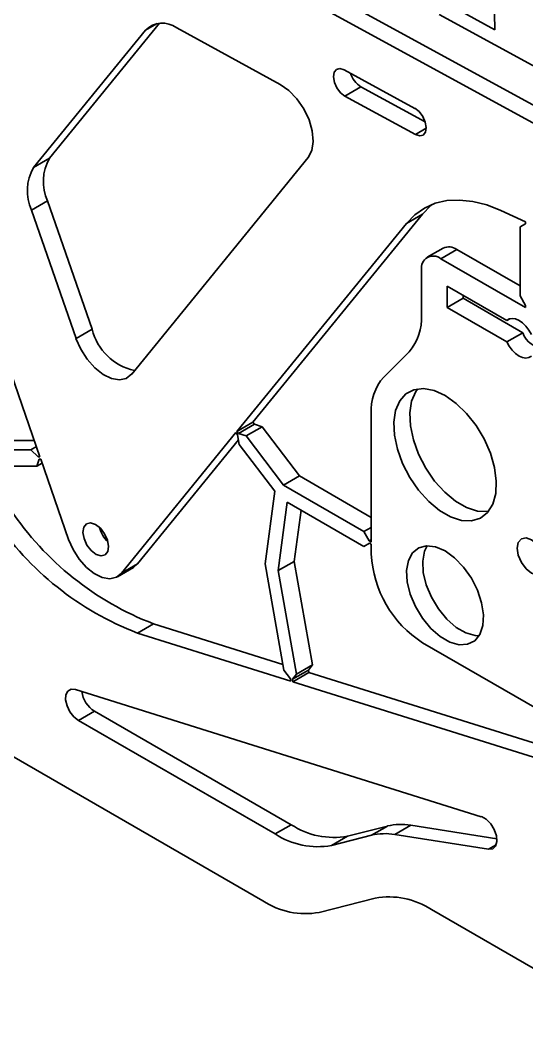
# Model space of a CAD drawing. Header units: millimetres. Extents: x 0 to 415, y 0 to 292.
# Drawn here: x 338.55 to 344.14, y 116.66 to 127.9 of the extents above; entities that cross this region are included whole.
import ezdxf

# ---------------------------------------------------------------- set-up
doc = ezdxf.new("R2010")
doc.units = ezdxf.units.MM

# ---------------------------------------------------------------- blocks, each defined once
blk = doc.blocks.new('SE151')
at = {"color": 7, "linetype": 'Continuous', "lineweight": 35}
for p, q in [((343.637, 119.112), (343.69, 119.084)), ((343.69, 119.084), (343.74, 119.034)), ((343.74, 119.034), (343.78, 118.971)), ((343.78, 118.971), (343.804, 118.902)), ((343.804, 118.902), (343.809, 118.838)), ((343.794, 118.788), (343.762, 118.758)), ((343.809, 118.838), (343.794, 118.788)), ((343.762, 118.758), (343.717, 118.753))]:
    blk.add_line(p, q, dxfattribs=at)
blk = doc.blocks.new('SE150')
blk.add_blockref('SE151', (0, 0))
blk = doc.blocks.new('SE153')
at = {"color": 7, "linetype": 'Continuous', "lineweight": 35}
for p, q in [((339.056, 120.457), (339.078, 120.498)), ((339.078, 120.498), (339.115, 120.518)), ((339.115, 120.518), (339.162, 120.515)), ((339.053, 120.4), (339.056, 120.457)), ((339.068, 120.335), (339.053, 120.4)), ((339.099, 120.27), (339.068, 120.335)), ((339.143, 120.214), (339.099, 120.27)), ((339.193, 120.174), (339.143, 120.214))]:
    blk.add_line(p, q, dxfattribs=at)
blk = doc.blocks.new('SE152')
blk.add_blockref('SE153', (0, 0))
blk = doc.blocks.new('SE303')
at = {"color": 7, "linetype": 'Continuous', "lineweight": 35}
for p, q in [((342.894, 123.823), (342.999, 123.836)), ((342.999, 123.836), (343.115, 123.814)), ((342.737, 123.7), (342.806, 123.777)), ((342.806, 123.777), (342.894, 123.823)), ((343.115, 123.814), (343.237, 123.759)), ((343.237, 123.759), (343.358, 123.673)), ((342.692, 123.595), (342.737, 123.7)), ((343.358, 123.673), (343.474, 123.561)), ((342.672, 123.467), (342.692, 123.595)), ((343.474, 123.561), (343.579, 123.428)), ((342.678, 123.322), (342.672, 123.467)), ((343.579, 123.428), (343.668, 123.28)), ((342.711, 123.167), (342.678, 123.322)), ((343.668, 123.28), (343.736, 123.123)), ((342.768, 123.009), (342.711, 123.167)), ((343.736, 123.123), (343.782, 122.966)), ((342.848, 122.856), (342.768, 123.009)), ((343.782, 122.966), (343.802, 122.815)), ((342.945, 122.714), (342.848, 122.856)), ((343.056, 122.591), (342.945, 122.714)), ((343.802, 122.815), (343.795, 122.678)), ((343.795, 122.678), (343.762, 122.561)), ((343.176, 122.492), (343.056, 122.591)), ((343.298, 122.421), (343.176, 122.492)), ((343.762, 122.561), (343.705, 122.469)), ((343.417, 122.382), (343.298, 122.421)), ((343.528, 122.378), (343.417, 122.382)), ((343.626, 122.407), (343.528, 122.378)), ((343.705, 122.469), (343.626, 122.407))]:
    blk.add_line(p, q, dxfattribs=at)
blk = doc.blocks.new('SE302')
blk.add_blockref('SE303', (0, 0))
blk = doc.blocks.new('SE305')
at = {"color": 7, "linetype": 'Continuous', "lineweight": 35}
for p, q in [((342.878, 122.024), (342.946, 122.079)), ((342.946, 122.079), (343.032, 122.102)), ((343.032, 122.102), (343.131, 122.09)), ((343.131, 122.09), (343.237, 122.044)), ((343.237, 122.044), (343.342, 121.968)), ((342.813, 121.829), (342.833, 121.939)), ((342.833, 121.939), (342.878, 122.024)), ((343.342, 121.968), (343.441, 121.866)), ((342.82, 121.703), (342.813, 121.829)), ((343.441, 121.866), (343.527, 121.744)), ((342.853, 121.567), (342.82, 121.703)), ((343.527, 121.744), (343.595, 121.61)), ((343.595, 121.61), (343.64, 121.473)), ((342.91, 121.431), (342.853, 121.567)), ((343.64, 121.473), (343.66, 121.341)), ((342.987, 121.302), (342.91, 121.431)), ((343.08, 121.189), (342.987, 121.302)), ((343.66, 121.341), (343.653, 121.222)), ((343.183, 121.099), (343.08, 121.189)), ((343.653, 121.222), (343.621, 121.124)), ((343.29, 121.037), (343.183, 121.099)), ((343.393, 121.009), (343.29, 121.037)), ((343.564, 121.053), (343.486, 121.014)), ((343.621, 121.124), (343.564, 121.053)), ((343.486, 121.014), (343.393, 121.009))]:
    blk.add_line(p, q, dxfattribs=at)
blk = doc.blocks.new('SE304')
blk.add_blockref('SE305', (0, 0))
blk = doc.blocks.new('SE307')
at = {"color": 7, "linetype": 'Continuous', "lineweight": 35}
for p, q in [((343.945, 124.605), (343.918, 124.588)), ((343.978, 124.61), (343.945, 124.605)), ((344.015, 124.604), (343.978, 124.61)), ((344.053, 124.587), (344.015, 124.604)), ((344.092, 124.56), (344.053, 124.587)), ((344.129, 124.523), (344.092, 124.56)), ((344.162, 124.48), (344.129, 124.523)), ((344.189, 124.432), (344.162, 124.48))]:
    blk.add_line(p, q, dxfattribs=at)
blk = doc.blocks.new('SE306')
blk.add_blockref('SE307', (0, 0))
blk = doc.blocks.new('SE309')
at = {"color": 7, "linetype": 'Continuous', "lineweight": 35}
for p, q in [((343.918, 124.351), (343.945, 124.303)), ((343.945, 124.303), (343.978, 124.259)), ((343.978, 124.259), (344.015, 124.223)), ((344.015, 124.223), (344.053, 124.195)), ((344.053, 124.195), (344.092, 124.178)), ((344.092, 124.178), (344.129, 124.172)), ((344.129, 124.172), (344.162, 124.178)), ((344.162, 124.178), (344.189, 124.195))]:
    blk.add_line(p, q, dxfattribs=at)
blk = doc.blocks.new('SE308')
blk.add_blockref('SE309', (0, 0))
blk = doc.blocks.new('SE311')
at = {"color": 7, "linetype": 'Continuous', "lineweight": 35}
for p, q in [((344.079, 122.178), (344.044, 122.138)), ((344.13, 122.188), (344.079, 122.178)), ((344.191, 122.167), (344.13, 122.188)), ((344.252, 122.118), (344.191, 122.167)), ((344.044, 122.138), (344.032, 122.075)), ((344.032, 122.075), (344.044, 121.997)), ((344.304, 122.048), (344.252, 122.118)), ((344.338, 121.968), (344.304, 122.048)), ((344.044, 121.997), (344.079, 121.918)), ((344.35, 121.891), (344.338, 121.968)), ((344.079, 121.918), (344.13, 121.848)), ((344.13, 121.848), (344.191, 121.799)), ((344.304, 121.788), (344.338, 121.828)), ((344.338, 121.828), (344.35, 121.891)), ((344.191, 121.799), (344.252, 121.778)), ((344.252, 121.778), (344.304, 121.788))]:
    blk.add_line(p, q, dxfattribs=at)
blk = doc.blocks.new('SE310')
blk.add_blockref('SE311', (0, 0))
blk = doc.blocks.new('SE401')
at = {"color": 7, "linetype": 'Continuous', "lineweight": 35}
for p, q in [((342.013, 127.326), (342.005, 127.276)), ((342.039, 127.359), (342.013, 127.326)), ((342.078, 127.368), (342.039, 127.359)), ((342.125, 127.353), (342.078, 127.368)), ((342.005, 127.276), (342.016, 127.215)), ((342.016, 127.215), (342.044, 127.154)), ((342.044, 127.154), (342.084, 127.101)), ((342.084, 127.101), (342.132, 127.064))]:
    blk.add_line(p, q, dxfattribs=at)
blk = doc.blocks.new('SE400')
blk.add_blockref('SE401', (0, 0))
blk = doc.blocks.new('SE403')
at = {"color": 7, "linetype": 'Continuous', "lineweight": 35}
for p, q in [((342.95, 126.892), (342.903, 126.929)), ((342.991, 126.838), (342.95, 126.892)), ((343.019, 126.777), (342.991, 126.838)), ((343.03, 126.716), (343.019, 126.777)), ((342.996, 126.634), (343.022, 126.666)), ((343.022, 126.666), (343.03, 126.716)), ((342.91, 126.639), (342.957, 126.624)), ((342.957, 126.624), (342.996, 126.634))]:
    blk.add_line(p, q, dxfattribs=at)
blk = doc.blocks.new('SE402')
blk.add_blockref('SE403', (0, 0))
blk = doc.blocks.new('SE413')
at = {"color": 7, "linetype": 'Continuous', "lineweight": 35}
for p, q in [((341.419, 127.193), (341.514, 127.126)), ((341.514, 127.126), (341.603, 127.034)), ((341.603, 127.034), (341.679, 126.924)), ((341.679, 126.924), (341.737, 126.803)), ((341.737, 126.803), (341.772, 126.68)), ((341.772, 126.68), (341.782, 126.564)), ((341.782, 126.564), (341.767, 126.464)), ((341.767, 126.464), (341.727, 126.387))]:
    blk.add_line(p, q, dxfattribs=at)
blk = doc.blocks.new('SE412')
blk.add_blockref('SE413', (0, 0))
blk = doc.blocks.new('SE415')
at = {"color": 7, "linetype": 'Continuous', "lineweight": 35}
for p, q in [((339.219, 124.27), (339.167, 124.389)), ((339.29, 124.159), (339.219, 124.27)), ((339.374, 124.064), (339.29, 124.159)), ((339.465, 123.992), (339.374, 124.064)), ((339.558, 123.947), (339.465, 123.992)), ((339.645, 123.932), (339.558, 123.947)), ((339.722, 123.949), (339.645, 123.932)), ((339.781, 123.997), (339.722, 123.949))]:
    blk.add_line(p, q, dxfattribs=at)
blk = doc.blocks.new('SE414')
blk.add_blockref('SE415', (0, 0))
blk = doc.blocks.new('SE423')
at = {"color": 7, "linetype": 'Continuous', "lineweight": 35}
for p, q in [((339.254, 122.306), (339.244, 122.249)), ((339.283, 122.343), (339.254, 122.306)), ((339.328, 122.354), (339.283, 122.343)), ((339.382, 122.337), (339.328, 122.354)), ((339.436, 122.295), (339.382, 122.337)), ((339.483, 122.234), (339.436, 122.295)), ((339.244, 122.249), (339.257, 122.18)), ((339.257, 122.18), (339.288, 122.109)), ((339.515, 122.164), (339.483, 122.234)), ((339.527, 122.094), (339.515, 122.164)), ((339.288, 122.109), (339.335, 122.048)), ((339.335, 122.048), (339.39, 122.006)), ((339.488, 122), (339.518, 122.037)), ((339.518, 122.037), (339.527, 122.094)), ((339.39, 122.006), (339.443, 121.989)), ((339.443, 121.989), (339.488, 122))]:
    blk.add_line(p, q, dxfattribs=at)
blk = doc.blocks.new('SE422')
blk.add_blockref('SE423', (0, 0))
blk = doc.blocks.new('SE437')
at = {"color": 7, "linetype": 'Continuous', "lineweight": 35}
for p, q in [((343.009, 125.828), (343.128, 125.881)), ((343.128, 125.881), (343.258, 125.91)), ((343.258, 125.91), (343.397, 125.917)), ((343.397, 125.917), (343.544, 125.901)), ((343.544, 125.901), (343.696, 125.863)), ((343.696, 125.863), (343.853, 125.802)), ((342.81, 125.659), (342.903, 125.754)), ((342.903, 125.754), (343.009, 125.828))]:
    blk.add_line(p, q, dxfattribs=at)
blk = doc.blocks.new('SE436')
blk.add_blockref('SE437', (0, 0))
blk = doc.blocks.new('SE587')
at = {"color": 7, "linetype": 'Continuous', "lineweight": 35}
for p, q in [((339.085, 122.172), (339.135, 122.059)), ((339.135, 122.059), (339.202, 121.953)), ((339.202, 121.953), (339.281, 121.863)), ((339.281, 121.863), (339.368, 121.794)), ((339.368, 121.794), (339.456, 121.752)), ((339.456, 121.752), (339.539, 121.738)), ((339.539, 121.738), (339.612, 121.754)), ((339.612, 121.754), (339.669, 121.799))]:
    blk.add_line(p, q, dxfattribs=at)
blk = doc.blocks.new('SE586')
blk.add_blockref('SE587', (0, 0))
blk = doc.blocks.new('SE659')
at = {"color": 7, "linetype": 'Continuous', "lineweight": 35}
for p, q in [((342.987, 125.762), (343.079, 125.856)), ((343.079, 125.856), (343.094, 125.868))]:
    blk.add_line(p, q, dxfattribs=at)
blk = doc.blocks.new('SE658')
blk.add_blockref('SE659', (0, 0))
blk = doc.blocks.new('SE663')
at = {"color": 7, "linetype": 'Continuous', "lineweight": 35}
for p, q in [((342.914, 123.802), (342.935, 123.832)), ((342.868, 123.697), (342.914, 123.802)), ((342.849, 123.569), (342.868, 123.697)), ((342.855, 123.424), (342.849, 123.569)), ((342.888, 123.269), (342.855, 123.424)), ((342.945, 123.111), (342.888, 123.269)), ((343.024, 122.958), (342.945, 123.111)), ((343.122, 122.816), (343.024, 122.958)), ((343.233, 122.693), (343.122, 122.816)), ((343.352, 122.594), (343.233, 122.693)), ((343.475, 122.523), (343.352, 122.594)), ((343.594, 122.484), (343.475, 122.523)), ((343.705, 122.48), (343.594, 122.484)), ((343.715, 122.481), (343.705, 122.48))]:
    blk.add_line(p, q, dxfattribs=at)
blk = doc.blocks.new('SE662')
blk.add_blockref('SE663', (0, 0))
blk = doc.blocks.new('SE665')
at = {"color": 7, "linetype": 'Continuous', "lineweight": 35}
for p, q in [((342.99, 121.932), (343.01, 122.041)), ((343.01, 122.041), (343.038, 122.102)), ((342.997, 121.805), (342.99, 121.932)), ((343.03, 121.669), (342.997, 121.805)), ((343.087, 121.533), (343.03, 121.669)), ((343.164, 121.404), (343.087, 121.533)), ((343.257, 121.291), (343.164, 121.404)), ((343.36, 121.201), (343.257, 121.291)), ((343.467, 121.14), (343.36, 121.201)), ((343.57, 121.111), (343.467, 121.14)), ((343.612, 121.109), (343.57, 121.111))]:
    blk.add_line(p, q, dxfattribs=at)
blk = doc.blocks.new('SE664')
blk.add_blockref('SE665', (0, 0))

msp = doc.modelspace()

# ---------------------------------------------------------------- linework, layer by layer
at = {"color": 7, "linetype": 'Continuous', "lineweight": 35}
for p, q in [((337.5049, 130.6263), (346.6923, 125.6092)), ((337.3281, 130.5243), (346.5155, 125.5072)), ((343.7864, 127.7944), (343.7775, 128.1791)), ((343.2562, 128.0839), (343.7864, 127.7944)), ((343.1718, 127.9626), (345.4959, 126.6934)), ((339.9318, 127.7902), (338.699, 126.2752)), ((340.0884, 127.8674), (338.8758, 126.3773)), ((340.0608, 127.8646), (339.9318, 127.7902)), ((341.4193, 127.1929), (340.2778, 127.8163)), ((342.1253, 127.3532), (342.9029, 126.9286)), ((342.132, 127.0637), (342.3088, 127.1657)), ((342.3088, 127.1657), (343.0188, 126.778)), ((342.132, 127.0637), (342.9095, 126.6391)), ((342.9095, 126.6391), (343.0299, 126.7086)), ((338.699, 126.2752), (338.8758, 126.3773)), ((339.7814, 123.9968), (341.7267, 126.3874)), ((338.8537, 125.9071), (338.677, 125.8051)), ((338.8537, 125.9071), (339.3441, 124.4908)), ((338.677, 125.8051), (339.1673, 124.3888)), ((341.1187, 123.4661), (342.9866, 125.7615)), ((342.8098, 125.6595), (342.9866, 125.7615)), ((343.8528, 125.8018), (344.1255, 125.6776)), ((340.9419, 123.364), (342.8098, 125.6595)), ((344.1255, 125.6544), (344.0654, 125.6197)), ((344.1255, 125.6544), (344.1255, 125.6776)), ((344.0654, 125.6197), (344.0654, 124.858)), ((343.2165, 125.3865), (343.0397, 125.2844)), ((343.3665, 125.3716), (343.1897, 125.2696)), ((343.3665, 125.3716), (344.0654, 124.9682)), ((344.1255, 124.7294), (343.1897, 125.2696)), ((342.9776, 124.6466), (342.9776, 125.1471)), ((343.9181, 124.5878), (343.2614, 124.9669)), ((343.2614, 124.7301), (343.2614, 124.9669)), ((343.4382, 124.8649), (343.4382, 124.8322)), ((344.0654, 124.858), (344.1255, 124.7539)), ((338.1981, 124.7344), (338.7697, 123.0833)), ((343.4382, 124.8322), (343.2614, 124.7301)), ((343.4382, 124.8322), (344.0949, 124.453)), ((344.1255, 124.7294), (344.1255, 124.7539)), ((343.9181, 124.351), (343.2614, 124.7301)), ((343.9509, 124.6067), (343.9181, 124.5878)), ((339.1673, 124.3888), (339.3441, 124.4908)), ((344.0949, 124.453), (343.9181, 124.351)), ((342.5605, 123.9636), (342.8406, 124.2427)), ((342.4235, 122.1427), (342.4235, 123.5596)), ((340.9419, 123.364), (341.1187, 123.4661)), ((340.9599, 123.3404), (341.1366, 123.4425)), ((341.2196, 123.4155), (341.0429, 123.3135)), ((341.1366, 123.4425), (341.1187, 123.4661)), ((341.1366, 123.4425), (341.2196, 123.4155)), ((341.6321, 122.8719), (341.2196, 123.4155)), ((339.6687, 121.7993), (340.9305, 123.35)), ((340.9484, 123.3265), (340.9305, 123.35)), ((340.9599, 123.3404), (340.9419, 123.364)), ((340.9484, 123.3264), (340.9484, 123.3265)), ((340.9484, 123.3264), (340.9665, 123.2201)), ((341.0429, 123.3135), (340.9599, 123.3404)), ((341.0429, 123.3135), (341.4553, 122.7698)), ((338.6701, 123.1609), (338.2979, 123.161)), ((338.4747, 123.2631), (338.7075, 123.263)), ((338.6701, 123.1609), (338.7307, 123.1959)), ((338.7507, 123.0833), (338.6701, 123.1609)), ((339.8455, 121.9014), (340.9582, 123.2688)), ((340.9665, 123.2201), (341.3585, 122.7034)), ((338.7333, 122.9783), (338.7602, 123.0559)), ((338.7507, 123.0833), (338.7665, 123.0924)), ((338.7697, 123.0833), (338.7507, 123.0833)), ((338.7792, 123.0559), (338.7602, 123.0559)), ((338.7792, 123.0559), (339.0853, 122.1717)), ((338.7333, 122.9783), (338.3937, 122.9785)), ((338.7939, 123.0133), (338.7333, 122.9783)), ((341.6321, 122.8719), (341.4553, 122.7698)), ((342.4235, 122.415), (341.6321, 122.8719)), ((341.4553, 122.7698), (342.3422, 122.2579)), ((341.3585, 122.7034), (341.2538, 121.9028)), ((341.4964, 122.5829), (341.3975, 121.8268)), ((341.4964, 122.5829), (342.3422, 122.0946)), ((341.5742, 121.9288), (341.6483, 122.4951)), ((342.3422, 122.2579), (342.4235, 122.3048)), ((334.2758, 122.1964), (341.2283, 118.1828)), ((342.4013, 122.1555), (342.3422, 122.2579)), ((342.4235, 122.1684), (342.4013, 122.1555)), ((342.4235, 122.1427), (342.4013, 122.1555)), ((342.4033, 122.1299), (342.3422, 122.0946)), ((342.3422, 122.0946), (342.4023, 122.1293)), ((342.4235, 122.1182), (342.4023, 122.1304)), ((342.4023, 122.1304), (342.4023, 122.1293)), ((342.4023, 122.1293), (342.4033, 122.1299)), ((342.4235, 122.0114), (342.4235, 122.1182)), ((341.5742, 121.9288), (341.3975, 121.8268)), ((341.7748, 120.7867), (341.5742, 121.9288)), ((339.6232, 121.7602), (339.8, 121.8623)), ((339.6687, 121.7993), (339.8455, 121.9014)), ((339.8, 121.8623), (339.8455, 121.9014)), ((341.2538, 121.9028), (341.4601, 120.7284)), ((341.3975, 121.8268), (341.598, 120.6847)), ((340.0215, 121.2403), (339.8448, 121.1382)), ((339.8448, 121.1382), (341.5369, 120.6078)), ((340.0215, 121.2403), (341.4487, 120.7929)), ((342.9892, 121.0316), (345.2519, 119.7253)), ((341.4601, 120.7284), (341.5319, 120.6345)), ((341.7295, 120.7302), (341.5528, 120.6281)), ((341.5575, 120.6013), (341.7343, 120.7033)), ((341.598, 120.6847), (341.7748, 120.7867)), ((341.7748, 120.7867), (341.7295, 120.7302)), ((341.7295, 120.7302), (341.7343, 120.7033)), ((341.7343, 120.7033), (346.5349, 119.1984)), ((341.5321, 120.6344), (341.5319, 120.6345)), ((341.5321, 120.6344), (341.5369, 120.6078)), ((341.5528, 120.6281), (341.598, 120.6847)), ((341.5528, 120.6281), (341.5575, 120.6013)), ((341.5575, 120.6013), (346.3582, 119.0963)), ((343.6367, 119.1119), (339.1619, 120.5147)), ((339.3702, 120.2761), (339.1934, 120.174)), ((339.3702, 120.2761), (341.5401, 119.0234)), ((339.1934, 120.174), (341.3633, 118.9214)), ((341.3633, 118.9214), (341.5401, 119.0234)), ((342.1598, 118.8965), (342.6023, 119.0089)), ((342.4255, 118.9069), (342.6023, 119.0089)), ((342.8593, 119.0175), (342.6825, 118.9155)), ((342.8593, 119.0175), (343.809, 118.8684)), ((341.983, 118.7944), (342.4255, 118.9069)), ((342.1598, 118.8965), (341.983, 118.7944)), ((342.6825, 118.9155), (343.7166, 118.7531)), ((343.7166, 118.7531), (343.8011, 118.8019)), ((342.4664, 118.213), (341.848, 118.0558)), ((351.205, 113.3991), (343.0861, 118.086))]:
    msp.add_line(p, q, dxfattribs=at)
for centre, radius, start, end in [((340.1197, 127.6055), 0.2634, 53.12751, 135.50329), ((342.4514, 127.3955), 0.2705, 197.01714, 238.16987), ((339.3149, 126.1211), 0.5083, 149.73581, 204.8873), ((339.1381, 126.019), 0.5083, 149.73581, 204.8873), ((343.1069, 125.1681), 0.131, 50.79671, 189.21404), ((343.2786, 125.249), 0.1509, 54.38242, 114.30712), ((342.4167, 124.6117), 0.5619, 318.96011, 3.5703), ((339.9502, 124.6442), 0.6253, 194.19585, 257.22899), ((344.3387, 124.5352), 0.2573, 198.62733, 268.65131), ((342.9843, 123.5946), 0.5619, 138.96011, 183.5703), ((341.2155, 124.347), 3.3283, 213.6776, 248.97859), ((341.0387, 124.245), 3.3283, 213.6776, 248.97859), ((339.7458, 122.3794), 0.3273, 193.38684, 226.60778), ((343.6517, 122.0672), 1.2294, 182.60548, 237.39452), ((339.5401, 120.5386), 0.3127, 188.35828, 237.09449), ((342.008, 119.7315), 0.8487, 236.54176, 280.30479), ((342.7517, 118.3876), 0.6391, 80.31462, 103.52327), ((341.8312, 119.6294), 0.8487, 236.54176, 280.30479), ((342.575, 118.2855), 0.6391, 80.31462, 103.52327), ((342.6182, 117.378), 0.8487, 56.54176, 100.30479), ((341.6962, 118.8908), 0.8487, 236.54176, 280.30479)]:
    msp.add_arc(centre, radius, start, end, dxfattribs=at)

# ---------------------------------------------------------------- block references
for name in ['SE400', 'SE412', 'SE402', 'SE436', 'SE658', 'SE306', 'SE414', 'SE308', 'SE302', 'SE662', 'SE422', 'SE586', 'SE310', 'SE304', 'SE664', 'SE152', 'SE150']:
    msp.add_blockref(name, (0, 0))

doc.saveas('drawing.dxf')
